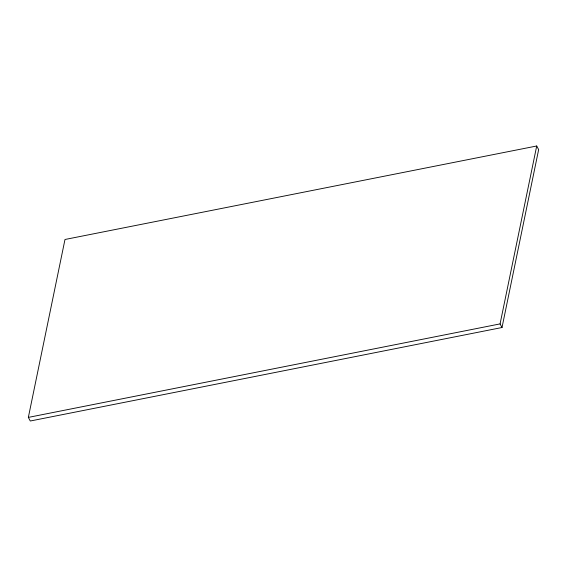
<?xml version="1.0" encoding="UTF-8"?>
<svg xmlns="http://www.w3.org/2000/svg" width="567" height="567" viewBox="0 0 567 567"><rect width="100%" height="100%" fill="white"/><g stroke="black" fill="none" stroke-linecap="round" stroke-linejoin="round"><path stroke-width="0.85" d="M28.35 417.397L64.985 239.487L536.708 145.995L538.65 149.603L502.015 327.513L30.292 421.005L28.35 417.397L500.073 323.899L536.708 145.995M500.073 323.899L502.015 327.513"/></g></svg>
